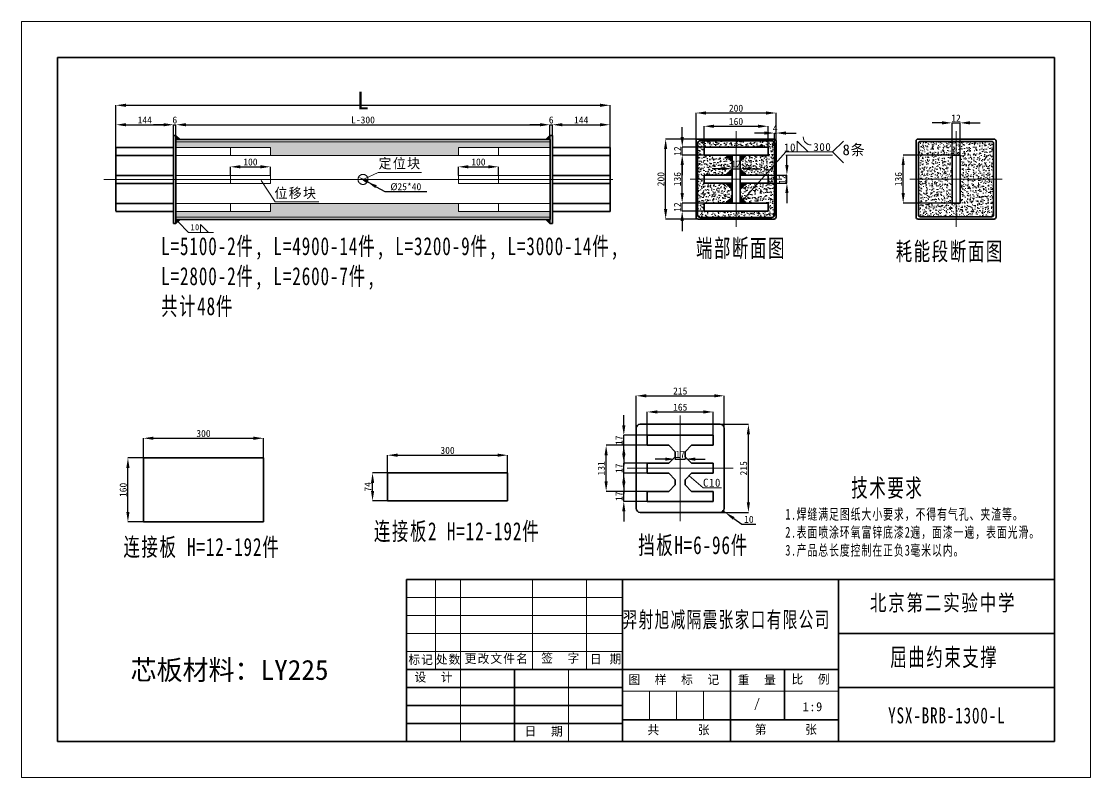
# Model space of a CAD drawing. Header units: metres. Extents: x -1336 to 1336, y -945 to 945.
import ezdxf

# ---------------------------------------------------------------- set-up
doc = ezdxf.new("R2010")
doc.units = ezdxf.units.M
doc.linetypes.add('点画线', pattern=[162, 108, 18, 18, 18, 0])
doc.linetypes.add('虚线', pattern=[18, 9, 9, 0])
for name, color, linetype, lineweight in [('中心线层', 1, '点画线', 18), ('剖面线层', 4, 'Continuous', 18), ('尺寸线层', 3, 'Continuous', 18), ('粗实线层', 7, 'Continuous', 35), ('细实线层', 7, 'Continuous', 18), ('虚线层', 6, '虚线', 18)]:
    doc.layers.add(name, color=color, linetype=linetype, lineweight=lineweight)
doc.dimstyles.new('CUSTOM_DIMSTYLE', dxfattribs={"dimscale": 5, "dimtxt": 3.5, "dimasz": 5, "dimexe": 1.25, "dimexo": 0, "dimtad": 1, "dimcen": 2.5, "dimclrd": 3, "dimadec": 3, "dimazin": 3, "dimtfac": 1, "dimtmove": 0, "dimatfit": 3})

# ---------------------------------------------------------------- blocks, each defined once
blk = doc.blocks.new('图框')
at = {"layer": '粗实线层'}
for p, q in [((90, 1800), (90, 90)), ((2583, 1800), (90, 1800)), ((2583, 90), (2583, 1800)), ((90, 90), (2583, 90))]:
    blk.add_line(p, q, dxfattribs=at)
at = {"layer": '细实线层'}
for p, q in [((0, 1890), (0, 0)), ((2673, 1890), (0, 1890)), ((2673, 0), (2673, 1890)), ((0, 0), (2673, 0))]:
    blk.add_line(p, q, dxfattribs=at)
blk = doc.blocks.new('_CLOSEDFILLED')
at = {"color": 0, "linetype": 'BYBLOCK'}
blk.add_solid([(-1, 0.16), (0, 0), (-1, -0.16)], dxfattribs=at)
blk = doc.blocks.new('*D1')
for p, q in [((0, 85), (0, 185.325)), ((1235, 80), (1235, 185.325))]:
    blk.add_line(p, q)
at = {"color": 3}
blk.add_line((25, 185.325), (1210, 185.325), dxfattribs=at)
at = {"layer": 'Defpoints'}
for p in [(0, 185.325), (0, 85), (1235, 80)]:
    blk.add_point(p, dxfattribs=at)
at = {"layer": '尺寸线层', "color": 3, "xscale": 25, "yscale": 25, "rotation": 180}
blk.add_blockref('_CLOSEDFILLED', (0, 185.325), dxfattribs=at)
at = {"layer": '尺寸线层', "color": 3, "xscale": 25, "yscale": 25}
blk.add_blockref('_CLOSEDFILLED', (1235, 185.325), dxfattribs=at)
at = {"layer": '尺寸线层', "insert": (617.5, 197.2), "char_height": 17.5, "attachment_point": 5}
blk.add_mtext('{\\H2.5x;L}', dxfattribs=at)
blk = doc.blocks.new('*D2')
for p, q in [((150, 110), (150, 136.694)), ((1085, 100), (1085, 136.694))]:
    blk.add_line(p, q)
at = {"color": 3}
blk.add_line((175, 136.694), (1060, 136.694), dxfattribs=at)
at = {"layer": 'Defpoints'}
for p in [(150, 136.694), (150, 110), (1085, 100)]:
    blk.add_point(p, dxfattribs=at)
at = {"layer": '尺寸线层', "color": 3, "xscale": 25, "yscale": 25, "rotation": 180}
blk.add_blockref('_CLOSEDFILLED', (150, 136.694), dxfattribs=at)
at = {"layer": '尺寸线层', "color": 3, "xscale": 25, "yscale": 25}
blk.add_blockref('_CLOSEDFILLED', (1085, 136.694), dxfattribs=at)
at = {"layer": '尺寸线层', "insert": (617.5, 148.569), "char_height": 17.5, "attachment_point": 5}
blk.add_mtext('L-300', dxfattribs=at)
blk = doc.blocks.new('*D3')
for p, q in [((1091, 110), (1091, 136.694)), ((1235, 80), (1235, 136.694))]:
    blk.add_line(p, q)
at = {"color": 3}
blk.add_line((1116, 136.694), (1210, 136.694), dxfattribs=at)
at = {"layer": 'Defpoints'}
for p in [(1091, 136.694), (1091, 110), (1235, 80)]:
    blk.add_point(p, dxfattribs=at)
at = {"layer": '尺寸线层', "color": 3, "xscale": 25, "yscale": 25, "rotation": 180}
blk.add_blockref('_CLOSEDFILLED', (1091, 136.694), dxfattribs=at)
at = {"layer": '尺寸线层', "color": 3, "xscale": 25, "yscale": 25}
blk.add_blockref('_CLOSEDFILLED', (1235, 136.694), dxfattribs=at)
at = {"layer": '尺寸线层', "insert": (1163, 148.569), "char_height": 17.5, "attachment_point": 5}
blk.add_mtext('144', dxfattribs=at)
blk = doc.blocks.new('*D4')
for p, q in [((286, 10), (286, 31.597)), ((386, 10), (386, 31.597))]:
    blk.add_line(p, q)
at = {"color": 3}
blk.add_line((311, 31.597), (361, 31.597), dxfattribs=at)
at = {"layer": 'Defpoints'}
for p in [(286, 31.597), (286, 10), (386, 10)]:
    blk.add_point(p, dxfattribs=at)
at = {"layer": '尺寸线层', "color": 3, "xscale": 25, "yscale": 25, "rotation": 180}
blk.add_blockref('_CLOSEDFILLED', (286, 31.597), dxfattribs=at)
at = {"layer": '尺寸线层', "color": 3, "xscale": 25, "yscale": 25}
blk.add_blockref('_CLOSEDFILLED', (386, 31.597), dxfattribs=at)
at = {"layer": '尺寸线层', "insert": (336, 43.472), "char_height": 17.5, "attachment_point": 5}
blk.add_mtext('100', dxfattribs=at)
blk = doc.blocks.new('*D5')
for p, q in [((856, 10), (856, 31.597)), ((956, 10), (956, 31.597))]:
    blk.add_line(p, q)
at = {"color": 3}
blk.add_line((881, 31.597), (931, 31.597), dxfattribs=at)
at = {"layer": 'Defpoints'}
for p in [(856, 31.597), (856, 10), (956, 10)]:
    blk.add_point(p, dxfattribs=at)
at = {"layer": '尺寸线层', "color": 3, "xscale": 25, "yscale": 25, "rotation": 180}
blk.add_blockref('_CLOSEDFILLED', (856, 31.597), dxfattribs=at)
at = {"layer": '尺寸线层', "color": 3, "xscale": 25, "yscale": 25}
blk.add_blockref('_CLOSEDFILLED', (956, 31.597), dxfattribs=at)
at = {"layer": '尺寸线层', "insert": (906, 43.472), "char_height": 17.5, "attachment_point": 5}
blk.add_mtext('100', dxfattribs=at)
blk = doc.blocks.new('*D6')
at = {"color": 3}
for p, q in [((119, 136.694), (94, 136.694)), ((144, 136.694), (150, 136.694)), ((175, 136.694), (200, 136.694))]:
    blk.add_line(p, q, dxfattribs=at)
for p, q in [((144, 110), (144, 136.694)), ((150, 110.194), (150, 136.694))]:
    blk.add_line(p, q)
at = {"layer": 'Defpoints'}
for p in [(144, 136.694), (144, 110), (150, 110.194)]:
    blk.add_point(p, dxfattribs=at)
at = {"layer": '尺寸线层', "color": 3, "xscale": 25, "yscale": 25}
blk.add_blockref('_CLOSEDFILLED', (144, 136.694), dxfattribs=at)
at = {"layer": '尺寸线层', "color": 3, "xscale": 25, "yscale": 25, "rotation": 180}
blk.add_blockref('_CLOSEDFILLED', (150, 136.694), dxfattribs=at)
at = {"layer": '尺寸线层', "insert": (147, 148.569), "char_height": 17.5, "attachment_point": 5}
blk.add_mtext('6', dxfattribs=at)
blk = doc.blocks.new('*D7')
at = {"color": 3}
for p, q in [((1060, 136.694), (1035, 136.694)), ((1085, 136.694), (1091, 136.694)), ((1116, 136.694), (1141, 136.694))]:
    blk.add_line(p, q, dxfattribs=at)
for p, q in [((1085, 110), (1085, 136.694)), ((1091, 110), (1091, 136.694))]:
    blk.add_line(p, q)
at = {"layer": 'Defpoints'}
for p in [(1085, 136.694), (1085, 110), (1091, 110)]:
    blk.add_point(p, dxfattribs=at)
at = {"layer": '尺寸线层', "color": 3, "xscale": 25, "yscale": 25}
blk.add_blockref('_CLOSEDFILLED', (1085, 136.694), dxfattribs=at)
at = {"layer": '尺寸线层', "color": 3, "xscale": 25, "yscale": 25, "rotation": 180}
blk.add_blockref('_CLOSEDFILLED', (1091, 136.694), dxfattribs=at)
at = {"layer": '尺寸线层', "insert": (1088, 148.569), "char_height": 17.5, "attachment_point": 5}
blk.add_mtext('6', dxfattribs=at)
blk = doc.blocks.new('*D8')
for p, q in [((0, 80), (0, 136.694)), ((144, 85), (144, 136.694))]:
    blk.add_line(p, q)
at = {"color": 3}
blk.add_line((25, 136.694), (119, 136.694), dxfattribs=at)
at = {"layer": 'Defpoints'}
for p in [(0, 136.694), (144, 85), (0, 80)]:
    blk.add_point(p, dxfattribs=at)
at = {"layer": '尺寸线层', "color": 3, "xscale": 25, "yscale": 25, "rotation": 180}
blk.add_blockref('_CLOSEDFILLED', (0, 136.694), dxfattribs=at)
at = {"layer": '尺寸线层', "color": 3, "xscale": 25, "yscale": 25}
blk.add_blockref('_CLOSEDFILLED', (144, 136.694), dxfattribs=at)
at = {"layer": '尺寸线层', "insert": (72, 148.569), "char_height": 17.5, "attachment_point": 5}
blk.add_mtext('144', dxfattribs=at)
blk = doc.blocks.new('*X14')
at = {"layer": '尺寸线层', "color": 0, "linetype": 'Continuous', "lineweight": -2}
for p, q in [((0, 0), (26.021, -26.762)), ((26.021, -26.762), (88.502, -26.762))]:
    blk.add_line(p, q, dxfattribs=at)
at = {"layer": '尺寸线层', "color": 0, "linetype": 'Continuous'}
for p, q in [((56.086, -26.762), (56.086, -6.561)), ((76.286, -26.762), (56.086, -6.561)), ((56.086, -26.762), (83.086, -26.762))]:
    blk.add_line(p, q, dxfattribs=at)
at = {"layer": '尺寸线层', "color": 0, "insert": (31.502, -6.057), "char_height": 15, "attachment_point": 1}
blk.add_mtext('{\\T1.1;10}', dxfattribs=at)
blk = doc.blocks.new('*X15')
at = {"layer": '尺寸线层', "color": 0, "linetype": 'Continuous'}
blk.add_line((0, 0), (35.285, -52.806), dxfattribs=at)
at = {"layer": '尺寸线层', "color": 0}
for p, q in [((35.285, -52.806), (37.5, -52.806)), ((37.5, -52.806), (144.053, -52.806)), ((37.5, -52.806), (37.5, -52.806))]:
    blk.add_line(p, q, dxfattribs=at)
at = {"layer": '尺寸线层', "color": 0, "insert": (33.209, -18.669), "char_height": 25, "attachment_point": 1}
blk.add_mtext('{\\T1.1;位移块}', dxfattribs=at)
blk = doc.blocks.new('*X16')
at = {"layer": '尺寸线层', "color": 0, "linetype": 'Continuous'}
blk.add_line((0, 0), (35.285, 17.069), dxfattribs=at)
at = {"layer": '尺寸线层', "color": 0}
for p, q in [((35.285, 17.069), (37.5, 17.069)), ((37.5, 17.069), (143.349, 17.069)), ((37.5, 17.069), (37.5, 17.069))]:
    blk.add_line(p, q, dxfattribs=at)
at = {"layer": '尺寸线层', "color": 0, "insert": (36.379, 52.176), "char_height": 25, "attachment_point": 1}
blk.add_mtext('{\\T1.1;定位块}', dxfattribs=at)
blk = doc.blocks.new('*D10')
at = {"color": 3}
for p, q in [((71, 115.166), (46, 115.166)), ((96, 115.166), (100, 115.166)), ((125, 115.166), (150, 115.166))]:
    blk.add_line(p, q, dxfattribs=at)
for p, q in [((96, -61.806), (96, 115.166)), ((100, -61.806), (100, 115.166))]:
    blk.add_line(p, q)
at = {"layer": 'Defpoints'}
for p in [(96, 115.166), (96, -61.806), (100, -61.806)]:
    blk.add_point(p, dxfattribs=at)
at = {"layer": '尺寸线层', "color": 3, "xscale": 25, "yscale": 25}
blk.add_blockref('_CLOSEDFILLED', (96, 115.166), dxfattribs=at)
at = {"layer": '尺寸线层', "color": 3, "xscale": 25, "yscale": 25, "rotation": 180}
blk.add_blockref('_CLOSEDFILLED', (100, 115.166), dxfattribs=at)
at = {"layer": '尺寸线层', "insert": (98, 127.041), "char_height": 17.5, "attachment_point": 5}
blk.add_mtext('4', dxfattribs=at)
blk = doc.blocks.new('*D11')
for p, q in [((-80, 80), (-80, 132.115)), ((80, 80), (80, 132.115))]:
    blk.add_line(p, q)
at = {"color": 3}
blk.add_line((-55, 132.115), (55, 132.115), dxfattribs=at)
at = {"layer": 'Defpoints'}
for p in [(-80, 132.115), (-80, 80), (80, 80)]:
    blk.add_point(p, dxfattribs=at)
at = {"layer": '尺寸线层', "color": 3, "xscale": 25, "yscale": 25, "rotation": 180}
blk.add_blockref('_CLOSEDFILLED', (-80, 132.115), dxfattribs=at)
at = {"layer": '尺寸线层', "color": 3, "xscale": 25, "yscale": 25}
blk.add_blockref('_CLOSEDFILLED', (80, 132.115), dxfattribs=at)
at = {"layer": '尺寸线层', "insert": (0, 143.99), "char_height": 17.5, "attachment_point": 5}
blk.add_mtext('160', dxfattribs=at)
blk = doc.blocks.new('*D12')
at = {"color": 3}
for p, q in [((-134.372, 105), (-134.372, 130)), ((-134.372, 60), (-134.372, 80)), ((-134.372, 35), (-134.372, 10))]:
    blk.add_line(p, q, dxfattribs=at)
for p, q in [((-80, 80), (-134.372, 80)), ((-80, 60), (-134.372, 60))]:
    blk.add_line(p, q)
at = {"layer": 'Defpoints'}
for p in [(-134.372, 60), (-80, 80), (-80, 60)]:
    blk.add_point(p, dxfattribs=at)
at = {"layer": '尺寸线层', "color": 3, "xscale": 25, "yscale": 25}
for p, rotation in [((-134.372, 80), 270), ((-134.372, 60), 90)]:
    blk.add_blockref('_CLOSEDFILLED', p, dxfattribs=dict(at, rotation=rotation))
at = {"layer": '尺寸线层', "insert": (-146.247, 70), "char_height": 17.5, "attachment_point": 5, "rotation": 90}
blk.add_mtext('12', dxfattribs=at)
blk = doc.blocks.new('*D13')
for p, q in [((-80, 60), (-134.544, 60)), ((-80, -60), (-134.544, -60))]:
    blk.add_line(p, q)
at = {"color": 3}
blk.add_line((-134.544, -35), (-134.544, 35), dxfattribs=at)
at = {"layer": 'Defpoints'}
for p in [(-80, 60), (-134.544, -60), (-80, -60)]:
    blk.add_point(p, dxfattribs=at)
at = {"layer": '尺寸线层', "color": 3, "xscale": 25, "yscale": 25}
for p, rotation in [((-134.544, 60), 90), ((-134.544, -60), 270)]:
    blk.add_blockref('_CLOSEDFILLED', p, dxfattribs=dict(at, rotation=rotation))
at = {"layer": '尺寸线层', "insert": (-146.419, 0), "char_height": 17.5, "attachment_point": 5, "rotation": 90}
blk.add_mtext('136', dxfattribs=at)
blk = doc.blocks.new('*D14')
at = {"color": 3}
for p, q in [((-134.572, -35), (-134.572, -10)), ((-134.572, -80), (-134.572, -60)), ((-134.572, -105), (-134.572, -130))]:
    blk.add_line(p, q, dxfattribs=at)
for p, q in [((-80, -60), (-134.572, -60)), ((-80, -80), (-134.572, -80))]:
    blk.add_line(p, q)
at = {"layer": 'Defpoints'}
for p in [(-134.572, -80), (-80, -60), (-80, -80)]:
    blk.add_point(p, dxfattribs=at)
at = {"layer": '尺寸线层', "color": 3, "xscale": 25, "yscale": 25}
for p, rotation in [((-134.572, -60), 270), ((-134.572, -80), 90)]:
    blk.add_blockref('_CLOSEDFILLED', p, dxfattribs=dict(at, rotation=rotation))
at = {"layer": '尺寸线层', "insert": (-146.447, -70), "char_height": 17.5, "attachment_point": 5, "rotation": 90}
blk.add_mtext('12', dxfattribs=at)
blk = doc.blocks.new('*D15')
at = {"color": 3}
for p, q in [((127.248, 35), (127.248, 60)), ((127.248, -10), (127.248, 10)), ((127.248, -35), (127.248, -60))]:
    blk.add_line(p, q, dxfattribs=at)
for p, q in [((80, 10), (127.248, 10)), ((80, -10), (127.248, -10))]:
    blk.add_line(p, q)
at = {"layer": 'Defpoints'}
for p in [(80, 10), (80, -10), (127.248, -10)]:
    blk.add_point(p, dxfattribs=at)
at = {"layer": '尺寸线层', "color": 3, "xscale": 25, "yscale": 25}
for p, rotation in [((127.248, 10), 270), ((127.248, -10), 90)]:
    blk.add_blockref('_CLOSEDFILLED', p, dxfattribs=dict(at, rotation=rotation))
at = {"layer": '尺寸线层', "insert": (115.373, 0), "char_height": 17.5, "attachment_point": 5, "rotation": 90}
blk.add_mtext('12', dxfattribs=at)
blk = doc.blocks.new('*D16')
for p, q in [((-95, 100), (-175.882, 100)), ((-95, -100), (-175.882, -100))]:
    blk.add_line(p, q)
at = {"color": 3}
blk.add_line((-175.882, -75), (-175.882, 75), dxfattribs=at)
at = {"layer": 'Defpoints'}
for p in [(-95, 100), (-175.882, -100), (-95, -100)]:
    blk.add_point(p, dxfattribs=at)
at = {"layer": '尺寸线层', "color": 3, "xscale": 25, "yscale": 25}
for p, rotation in [((-175.882, 100), 90), ((-175.882, -100), 270)]:
    blk.add_blockref('_CLOSEDFILLED', p, dxfattribs=dict(at, rotation=rotation))
at = {"layer": '尺寸线层', "insert": (-187.757, 0), "char_height": 17.5, "attachment_point": 5, "rotation": 90}
blk.add_mtext('200', dxfattribs=at)
blk = doc.blocks.new('*D17')
for p, q in [((-100, 95), (-100, 165.26)), ((100, 95), (100, 165.26))]:
    blk.add_line(p, q)
at = {"color": 3}
blk.add_line((-75, 165.26), (75, 165.26), dxfattribs=at)
at = {"layer": 'Defpoints'}
for p in [(-100, 165.26), (-100, 95), (100, 95)]:
    blk.add_point(p, dxfattribs=at)
at = {"layer": '尺寸线层', "color": 3, "xscale": 25, "yscale": 25, "rotation": 180}
blk.add_blockref('_CLOSEDFILLED', (-100, 165.26), dxfattribs=at)
at = {"layer": '尺寸线层', "color": 3, "xscale": 25, "yscale": 25}
blk.add_blockref('_CLOSEDFILLED', (100, 165.26), dxfattribs=at)
at = {"layer": '尺寸线层', "insert": (0, 177.135), "char_height": 17.5, "attachment_point": 5}
blk.add_mtext('200', dxfattribs=at)
blk = doc.blocks.new('*D18')
for p, q in [((-10, 34.061), (-10, 26.033)), ((10, 33.717), (10, 26.033))]:
    blk.add_line(p, q)
at = {"color": 3}
for p, q in [((-35, 26.033), (-60, 26.033)), ((-10, 26.033), (10, 26.033)), ((35, 26.033), (60, 26.033))]:
    blk.add_line(p, q, dxfattribs=at)
at = {"layer": 'Defpoints'}
for p in [(-10, 34.061), (10, 33.717), (-10, 26.033)]:
    blk.add_point(p, dxfattribs=at)
at = {"layer": '尺寸线层', "color": 3, "xscale": 25, "yscale": 25}
for p, rotation in [((-10, 26.033), 360), ((10, 26.033), 540)]:
    blk.add_blockref('_CLOSEDFILLED', p, dxfattribs=dict(at, rotation=rotation))
at = {"layer": '尺寸线层', "insert": (0, 37.908), "char_height": 17.5, "attachment_point": 5}
blk.add_mtext('12', dxfattribs=at)
blk = doc.blocks.new('*X27')
at = {"layer": '尺寸线层', "color": 0, "linetype": 'Continuous'}
for p, q in [((135.122, 119.778), (135.122, 146.778)), ((162.122, 119.778), (135.122, 146.778)), ((223.465, 119.778), (250.465, 146.778)), ((135.122, 119.778), (162.122, 119.778)), ((223.465, 119.778), (250.465, 92.778))]:
    blk.add_line(p, q, dxfattribs=at)
at = {"layer": '尺寸线层', "color": 0, "linetype": 'Continuous', "lineweight": -2}
for p, q in [((0, 0), (106.772, 119.778)), ((106.772, 119.778), (223.465, 119.778))]:
    blk.add_line(p, q, dxfattribs=at)
at = {"layer": '尺寸线层', "color": 0, "linetype": '虚线'}
blk.add_line((106.772, 111.678), (223.465, 111.678), dxfattribs=at)
at = {"layer": '尺寸线层', "color": 0, "linetype": 'Continuous'}
blk.add_arc((170.222, 157.578), 20.25, 180, 270, dxfattribs=at)
at = {"layer": '尺寸线层', "color": 0, "attachment_point": 1}
for s, insert, char_height in [('{\\T1.1;300}', (175.399, 142.176), 20), ('{\\T1.1;8条}', (248.327, 138.869), 27)]:
    blk.add_mtext(s, dxfattribs=dict(at, insert=insert, char_height=char_height))
blk = doc.blocks.new('*D19')
at = {"color": 3}
for p, q in [((-35, 140.611), (-60, 140.611)), ((-10, 140.611), (10, 140.611)), ((35, 140.611), (60, 140.611))]:
    blk.add_line(p, q, dxfattribs=at)
for p, q in [((-10, 60), (-10, 140.611)), ((10, 60), (10, 140.611))]:
    blk.add_line(p, q)
at = {"layer": 'Defpoints'}
for p in [(-10, 140.611), (-10, 60), (10, 60)]:
    blk.add_point(p, dxfattribs=at)
at = {"layer": '尺寸线层', "color": 3, "xscale": 25, "yscale": 25}
blk.add_blockref('_CLOSEDFILLED', (-10, 140.611), dxfattribs=at)
at = {"layer": '尺寸线层', "color": 3, "xscale": 25, "yscale": 25, "rotation": 180}
blk.add_blockref('_CLOSEDFILLED', (10, 140.611), dxfattribs=at)
at = {"layer": '尺寸线层', "insert": (0, 152.486), "char_height": 17.5, "attachment_point": 5}
blk.add_mtext('12', dxfattribs=at)
blk = doc.blocks.new('*D20')
for p, q in [((-10, 60), (-132.028, 60)), ((-10, -60), (-132.028, -60))]:
    blk.add_line(p, q)
at = {"color": 3}
blk.add_line((-132.028, -35), (-132.028, 35), dxfattribs=at)
at = {"layer": 'Defpoints'}
for p in [(-10, 60), (-132.028, -60), (-10, -60)]:
    blk.add_point(p, dxfattribs=at)
at = {"layer": '尺寸线层', "color": 3, "xscale": 25, "yscale": 25}
for p, rotation in [((-132.028, 60), 90), ((-132.028, -60), 270)]:
    blk.add_blockref('_CLOSEDFILLED', p, dxfattribs=dict(at, rotation=rotation))
at = {"layer": '尺寸线层', "insert": (-143.903, 0), "char_height": 17.5, "attachment_point": 5, "rotation": 90}
blk.add_mtext('136', dxfattribs=at)
blk = doc.blocks.new('*D21')
for p, q in [((0, 70), (0, 114.214)), ((300, 70), (300, 114.214))]:
    blk.add_line(p, q)
at = {"color": 3}
blk.add_line((25, 114.214), (275, 114.214), dxfattribs=at)
at = {"layer": 'Defpoints'}
for p in [(0, 114.214), (0, 70), (300, 70)]:
    blk.add_point(p, dxfattribs=at)
at = {"layer": '尺寸线层', "color": 3, "xscale": 25, "yscale": 25, "rotation": 180}
blk.add_blockref('_CLOSEDFILLED', (0, 114.214), dxfattribs=at)
at = {"layer": '尺寸线层', "color": 3, "xscale": 25, "yscale": 25}
blk.add_blockref('_CLOSEDFILLED', (300, 114.214), dxfattribs=at)
at = {"layer": '尺寸线层', "insert": (150, 126.089), "char_height": 17.5, "attachment_point": 5}
blk.add_mtext('300', dxfattribs=at)
blk = doc.blocks.new('*D22')
for p, q in [((0, 70), (-37.439, 70)), ((0, 0), (-37.439, 0))]:
    blk.add_line(p, q)
at = {"color": 3}
blk.add_line((-37.439, 25), (-37.439, 45), dxfattribs=at)
at = {"layer": 'Defpoints'}
for p in [(0, 70), (-37.439, 0), (0, 0)]:
    blk.add_point(p, dxfattribs=at)
at = {"layer": '尺寸线层', "color": 3, "xscale": 25, "yscale": 25}
for p, rotation in [((-37.439, 70), 90), ((-37.439, 0), 270)]:
    blk.add_blockref('_CLOSEDFILLED', p, dxfattribs=dict(at, rotation=rotation))
at = {"layer": '尺寸线层', "insert": (-49.314, 35), "char_height": 17.5, "attachment_point": 5, "rotation": 90}
blk.add_mtext('74', dxfattribs=at)
blk = doc.blocks.new('*D23')
for p, q in [((100, 110), (170.427, 110)), ((100, -110), (170.427, -110))]:
    blk.add_line(p, q)
at = {"color": 3}
blk.add_line((170.427, -85), (170.427, 85), dxfattribs=at)
at = {"layer": 'Defpoints'}
for p in [(100, 110), (100, -110), (170.427, -110)]:
    blk.add_point(p, dxfattribs=at)
at = {"layer": '尺寸线层', "color": 3, "xscale": 25, "yscale": 25}
for p, rotation in [((170.427, 110), 90), ((170.427, -110), 270)]:
    blk.add_blockref('_CLOSEDFILLED', p, dxfattribs=dict(at, rotation=rotation))
at = {"layer": '尺寸线层', "insert": (158.552, 0), "char_height": 17.5, "attachment_point": 5, "rotation": 90}
blk.add_mtext('215', dxfattribs=at)
blk = doc.blocks.new('*D25')
for p, q in [((-110, 100), (-110, 181.239)), ((110, 100), (110, 181.239))]:
    blk.add_line(p, q)
at = {"color": 3}
blk.add_line((-85, 181.239), (85, 181.239), dxfattribs=at)
at = {"layer": 'Defpoints'}
for p in [(-110, 181.239), (-110, 100), (110, 100)]:
    blk.add_point(p, dxfattribs=at)
at = {"layer": '尺寸线层', "color": 3, "xscale": 25, "yscale": 25, "rotation": 180}
blk.add_blockref('_CLOSEDFILLED', (-110, 181.239), dxfattribs=at)
at = {"layer": '尺寸线层', "color": 3, "xscale": 25, "yscale": 25}
blk.add_blockref('_CLOSEDFILLED', (110, 181.239), dxfattribs=at)
at = {"layer": '尺寸线层', "insert": (0, 193.114), "char_height": 17.5, "attachment_point": 5}
blk.add_mtext('215', dxfattribs=at)
blk = doc.blocks.new('*D26')
for p, q in [((-82.5, 82.5), (-82.5, 140.91)), ((82.5, 82.5), (82.5, 140.91))]:
    blk.add_line(p, q)
at = {"color": 3}
blk.add_line((-57.5, 140.91), (57.5, 140.91), dxfattribs=at)
at = {"layer": 'Defpoints'}
for p in [(-82.5, 140.91), (-82.5, 82.5), (82.5, 82.5)]:
    blk.add_point(p, dxfattribs=at)
at = {"layer": '尺寸线层', "color": 3, "xscale": 25, "yscale": 25, "rotation": 180}
blk.add_blockref('_CLOSEDFILLED', (-82.5, 140.91), dxfattribs=at)
at = {"layer": '尺寸线层', "color": 3, "xscale": 25, "yscale": 25}
blk.add_blockref('_CLOSEDFILLED', (82.5, 140.91), dxfattribs=at)
at = {"layer": '尺寸线层', "insert": (0, 152.785), "char_height": 17.5, "attachment_point": 5}
blk.add_mtext('165', dxfattribs=at)
blk = doc.blocks.new('*D27')
at = {"color": 3}
for p, q in [((-141.086, 107.5), (-141.086, 132.5)), ((-141.086, 57.5), (-141.086, 82.5)), ((-141.086, 32.5), (-141.086, 7.5))]:
    blk.add_line(p, q, dxfattribs=at)
for p, q in [((-82.5, 82.5), (-141.086, 82.5)), ((-82.5, 57.5), (-141.086, 57.5))]:
    blk.add_line(p, q)
at = {"layer": 'Defpoints'}
for p in [(-82.5, 82.5), (-141.086, 57.5), (-82.5, 57.5)]:
    blk.add_point(p, dxfattribs=at)
at = {"layer": '尺寸线层', "color": 3, "xscale": 25, "yscale": 25}
for p, rotation in [((-141.086, 82.5), 270), ((-141.086, 57.5), 90)]:
    blk.add_blockref('_CLOSEDFILLED', p, dxfattribs=dict(at, rotation=rotation))
at = {"layer": '尺寸线层', "insert": (-152.961, 70), "char_height": 17.5, "attachment_point": 5, "rotation": 90}
blk.add_mtext('17', dxfattribs=at)
blk = doc.blocks.new('*D28')
at = {"color": 3}
for p, q in [((-141.086, -32.5), (-141.086, -7.5)), ((-141.086, -82.5), (-141.086, -57.5)), ((-141.086, -107.5), (-141.086, -132.5))]:
    blk.add_line(p, q, dxfattribs=at)
for p, q in [((-82.5, -57.5), (-141.086, -57.5)), ((-82.5, -82.5), (-141.086, -82.5))]:
    blk.add_line(p, q)
at = {"layer": 'Defpoints'}
for p in [(-82.5, -57.5), (-141.086, -82.5), (-82.5, -82.5)]:
    blk.add_point(p, dxfattribs=at)
at = {"layer": '尺寸线层', "color": 3, "xscale": 25, "yscale": 25}
for p, rotation in [((-141.086, -57.5), 270), ((-141.086, -82.5), 90)]:
    blk.add_blockref('_CLOSEDFILLED', p, dxfattribs=dict(at, rotation=rotation))
at = {"layer": '尺寸线层', "insert": (-152.961, -70), "char_height": 17.5, "attachment_point": 5, "rotation": 90}
blk.add_mtext('17', dxfattribs=at)
blk = doc.blocks.new('*D29')
for p, q in [((-12.5, 35), (-12.5, 23.007)), ((12.5, 34.398), (12.5, 23.007))]:
    blk.add_line(p, q)
at = {"color": 3}
for p, q in [((-37.5, 23.007), (-62.5, 23.007)), ((-12.5, 23.007), (12.5, 23.007)), ((37.5, 23.007), (62.5, 23.007))]:
    blk.add_line(p, q, dxfattribs=at)
at = {"layer": 'Defpoints'}
for p in [(-12.5, 35), (12.5, 34.398), (-12.5, 23.007)]:
    blk.add_point(p, dxfattribs=at)
at = {"layer": '尺寸线层', "color": 3, "xscale": 25, "yscale": 25}
blk.add_blockref('_CLOSEDFILLED', (-12.5, 23.007), dxfattribs=at)
at = {"layer": '尺寸线层', "color": 3, "xscale": 25, "yscale": 25, "rotation": 180}
blk.add_blockref('_CLOSEDFILLED', (12.5, 23.007), dxfattribs=at)
at = {"layer": '尺寸线层', "insert": (0, 34.882), "char_height": 17.5, "attachment_point": 5}
blk.add_mtext('17', dxfattribs=at)
blk = doc.blocks.new('*D30')
at = {"color": 3}
for p, q in [((-141.086, 37.5), (-141.086, 62.5)), ((-141.086, -12.5), (-141.086, 12.5)), ((-141.086, -37.5), (-141.086, -62.5))]:
    blk.add_line(p, q, dxfattribs=at)
for p, q in [((-82.586, 12.5), (-141.086, 12.5)), ((-82.586, -12.5), (-141.086, -12.5))]:
    blk.add_line(p, q)
at = {"layer": 'Defpoints'}
for p in [(-82.586, 12.5), (-141.086, -12.5), (-82.586, -12.5)]:
    blk.add_point(p, dxfattribs=at)
at = {"layer": '尺寸线层', "color": 3, "xscale": 25, "yscale": 25}
for p, rotation in [((-141.086, 12.5), 270), ((-141.086, -12.5), 90)]:
    blk.add_blockref('_CLOSEDFILLED', p, dxfattribs=dict(at, rotation=rotation))
at = {"layer": '尺寸线层', "insert": (-152.961, 0), "char_height": 17.5, "attachment_point": 5, "rotation": 90}
blk.add_mtext('17', dxfattribs=at)
blk = doc.blocks.new('*D31')
for p, q in [((-82.5, 57.5), (-185.223, 57.5)), ((-82.5, -57.5), (-185.223, -57.5))]:
    blk.add_line(p, q)
at = {"color": 3}
blk.add_line((-185.223, -32.5), (-185.223, 32.5), dxfattribs=at)
at = {"layer": 'Defpoints'}
for p in [(-82.5, 57.5), (-185.223, -57.5), (-82.5, -57.5)]:
    blk.add_point(p, dxfattribs=at)
at = {"layer": '尺寸线层', "color": 3, "xscale": 25, "yscale": 25}
for p, rotation in [((-185.223, 57.5), 90), ((-185.223, -57.5), 270)]:
    blk.add_blockref('_CLOSEDFILLED', p, dxfattribs=dict(at, rotation=rotation))
at = {"layer": '尺寸线层', "insert": (-197.098, 0), "char_height": 17.5, "attachment_point": 5, "rotation": 90}
blk.add_mtext('131', dxfattribs=at)
blk = doc.blocks.new('标题')
at = {"layer": '粗实线层'}
for p, q in [((-1620, 405), (-1620, 0)), ((0, 405), (-1620, 405)), ((-1080, 405), (-1080, 0)), ((-540, 405), (-540, 0)), ((0, 0), (0, 405)), ((0, 270), (-540, 270)), ((-1620, 180), (-540, 180)), ((-1350, 180), (-1350, 0)), ((-810, 180), (-810, 0)), ((-675, 180), (-675, 54)), ((-1620, 135), (-1080, 135)), ((0, 135), (-540, 135)), ((-1620, 90), (-1080, 90)), ((-1080, 54), (-540, 54)), ((-1620, 45), (-1080, 45)), ((-1620, 0), (0, 0))]:
    blk.add_line(p, q, dxfattribs=at)
at = {"layer": '细实线层'}
for p, q in [((-1548, 405), (-1548, 180)), ((-1485, 405), (-1485, 0)), ((-1305, 405), (-1305, 180)), ((-1170, 405), (-1170, 180)), ((-1620, 360), (-1080, 360)), ((-1620, 315), (-1080, 315)), ((-1620, 270), (-1080, 270)), ((-1620, 225), (-1080, 225)), ((-1215, 180), (-1215, 0)), ((-1080, 126), (-540, 126)), ((-1012.5, 126), (-1012.5, 54)), ((-945, 126), (-945, 54)), ((-877.5, 126), (-877.5, 54))]:
    blk.add_line(p, q, dxfattribs=at)
at = {"layer": '尺寸线层', "attachment_point": 1}
for s, insert, char_height in [('\\W0.80;\\T1.1;北京第二实验中学', (-462, 367.002), 40), ('{\\W0.7;\\T1.1;羿射旭减隔震张家口有限公司}', (-1080, 325), 40), ('{\\T1.1;标记}', (-1615.492, 216.278), 22.5), ('{\\T1.1;处数}', (-1547.008, 216.934), 22.5), ('{\\T1.1;更改文件名}', (-1474.714, 218.902), 22.5), ('{\\T1.1;签  字}', (-1283.426, 219.886), 22.5), ('{\\T1.1;日 期}', (-1161.522, 217.809), 22.5), ('{\\W0.7;\\T1.1;屈曲约束支撑}', (-410.828, 233.5), 45), ('{\\T1.1;设  计}', (-1600.066, 172.59), 22.5), ('{\\T1.1;图  样  标  记}', (-1065.309, 166.286), 22.5), ('{\\T1.1;重  量}', (-792.198, 165.302), 22.5), ('{\\T1.1;比  例}', (-657.69, 167.27), 22.5), ('{\\T1.1;/}', (-751.606, 107.159), 22.5), ('{\\T1.1;1:9}', (-629.877, 98.475), 22.5), ('\\W0.7;\\T1.1;YSX-BRB-1300-L', (-416.267, 85.424), 40), ('{\\T1.1;日  期}', (-1324.817, 37.262), 22.5), ('{\\T1.1;共}', (-1017.841, 40.778), 22.5), ('{\\T1.1;张}', (-891.841, 40.778), 22.5), ('{\\T1.1;第}', (-749.481, 41.762), 22.5), ('{\\T1.1;张}', (-623.481, 41.762), 22.5)]:
    blk.add_mtext(s, dxfattribs=dict(at, insert=insert, char_height=char_height))
blk = doc.blocks.new('*D32')
for p, q in [((0, 160), (0, 209.145)), ((300, 160), (300, 209.145))]:
    blk.add_line(p, q)
at = {"color": 3}
blk.add_line((25, 209.145), (275, 209.145), dxfattribs=at)
at = {"layer": 'Defpoints'}
for p in [(0, 209.145), (0, 160), (300, 160)]:
    blk.add_point(p, dxfattribs=at)
at = {"layer": '尺寸线层', "color": 3, "xscale": 25, "yscale": 25, "rotation": 180}
blk.add_blockref('_CLOSEDFILLED', (0, 209.145), dxfattribs=at)
at = {"layer": '尺寸线层', "color": 3, "xscale": 25, "yscale": 25}
blk.add_blockref('_CLOSEDFILLED', (300, 209.145), dxfattribs=at)
at = {"layer": '尺寸线层', "insert": (150, 221.02), "char_height": 17.5, "attachment_point": 5}
blk.add_mtext('300', dxfattribs=at)
blk = doc.blocks.new('*D33')
for p, q in [((0, 160), (-38.863, 160)), ((0, 0), (-38.863, 0))]:
    blk.add_line(p, q)
at = {"color": 3}
blk.add_line((-38.863, 25), (-38.863, 135), dxfattribs=at)
at = {"layer": 'Defpoints'}
for p in [(0, 160), (-38.863, 0), (0, 0)]:
    blk.add_point(p, dxfattribs=at)
at = {"layer": '尺寸线层', "color": 3, "xscale": 25, "yscale": 25}
for p, rotation in [((-38.863, 160), 90), ((-38.863, 0), 270)]:
    blk.add_blockref('_CLOSEDFILLED', p, dxfattribs=dict(at, rotation=rotation))
at = {"layer": '尺寸线层', "insert": (-50.738, 80), "char_height": 17.5, "attachment_point": 5, "rotation": 90}
blk.add_mtext('160', dxfattribs=at)
blk = doc.blocks.new('主视图')
h = blk.add_hatch()
h.set_pattern_fill('SOLID', color=256)
h.paths.add_polyline_path([(150, 100), (150, 110), (150, 110), (150, 110.194), (150, 110.194), (160.5, 100), (160.5, 100), (150, 100)])
h = blk.add_hatch()
h.set_pattern_fill('SOLID', color=256)
h.paths.add_polyline_path([(1075, 100), (1085, 110), (1085, 110), (1085, 100), (1085, 100), (1075, 100)])
h = blk.add_hatch()
h.set_pattern_fill('SOLID', color=256)
h.paths.add_polyline_path([(150, -110), (150, -100), (150, -100), (160.5, -100), (160.5, -100), (150, -110.194), (150, -110.194), (150, -110)])
h = blk.add_hatch()
h.set_pattern_fill('SOLID', color=256)
h.paths.add_polyline_path([(1085, -110), (1075, -100), (1075, -100), (1085, -100), (1085, -100), (1085, -110)])
at = {"layer": '剖面线层'}
h = blk.add_hatch(dxfattribs=at)
h.set_pattern_fill('AR-CONC', color=256, scale=0.1)
h.paths.add_polyline_path([(386, 60), (386, 80), (386, 80), (286, 80), (286, 80), (150, 80), (150, 80), (150, 94), (150, 94), (1085.01, 94), (1085.01, 94), (1085.01, 80), (1085.01, 80), (956, 80), (956, 80), (856, 80), (856, 80), (856, 60), (856, 60), (386, 60)])
h = blk.add_hatch(dxfattribs=at)
h.set_pattern_fill('AR-CONC', color=256, scale=0.1)
h.paths.add_polyline_path([(386, -80.5), (386, -60), (386, -60), (856, -60), (856, -60), (856, -80), (856, -80), (956, -80), (956, -80), (1085.01, -80), (1085.01, -80), (1085.01, -94), (1085.01, -94), (150, -94), (150, -94), (150, -80.5), (150, -80.5), (286, -80.5), (286, -80.5), (386, -80.5)])
at = {"layer": '中心线层'}
blk.add_line((-30.5, 0), (1242, 0), dxfattribs=at)
at = {"layer": '粗实线层'}
for p, q in [((150, 110), (144, 110)), ((144, 110), (144, -110)), ((150, 100), (150, 110.194)), ((150, 110.194), (160.5, 100)), ((1085, 110), (1075, 100)), ((1085, 100), (1085, 110)), ((1085, 110), (1091, 110)), ((1091, 110), (1091, -110)), ((0, 80), (0, -79.5)), ((144, 80), (0, 80)), ((144, 60), (0, 60)), ((1235, 80), (1091, 80)), ((1091, 60), (1235, 60)), ((1235, -80), (1235, 80)), ((0, 10), (144, 10)), ((1235, 10), (1091, 10)), ((0, -10), (144, -10)), ((1235, -10), (1091, -10)), ((144, -60), (0, -60)), ((144, -80), (0, -80)), ((1091, -60), (1235, -60)), ((1091, -80), (1235, -80)), ((150, -100), (150, -110.194)), ((150, -110.194), (160.5, -100)), ((1085, -110), (1075, -100)), ((1085, -100), (1085, -110)), ((150, -110), (144, -110)), ((1085, -110), (1091, -110))]:
    blk.add_line(p, q, dxfattribs=at)
blk.add_lwpolyline([(1085.01, 100), (1085.01, -100), (150, -100), (150, 100)], close=True, dxfattribs=at)
at = {"layer": '虚线层', "linetype": '虚线'}
for p, q in [((150, 94), (1085.01, 94)), ((286, 80), (150, 80)), ((1085.01, 60), (150, 60)), ((286, 80), (286, 60)), ((286, 80), (386, 80)), ((386, 80), (386, 60)), ((856, 80), (856, 60)), ((956, 80), (856, 80)), ((956, 80), (956, 60)), ((1085.01, 80), (956, 80)), ((150, 10), (286, 10)), ((286, 10), (386, 10)), ((286, 10), (286, -10)), ((386, 10), (386, -10)), ((956, 10), (856, 10)), ((856, 10), (856, -10)), ((1085.01, 10), (956, 10)), ((956, 10), (956, -10)), ((150, -10), (286, -10)), ((286, -10), (386, -10)), ((956, -10), (856, -10)), ((1085.01, -10), (956, -10)), ((150, -60), (1085.01, -60)), ((286, -60), (286, -80.5)), ((386, -60), (386, -80.5)), ((856, -60), (856, -80)), ((956, -80), (856, -80)), ((956, -60), (956, -80)), ((1085.01, -80), (956, -80)), ((286, -80.5), (150, -80.5)), ((1085.01, -94), (150, -94)), ((286, -80.5), (386, -80.5))]:
    blk.add_line(p, q, dxfattribs=at)
blk.add_circle((617.505, 0), 12.5, dxfattribs=at)
at = {"layer": '尺寸线层', "insert": (112.781, -144.207), "char_height": 45, "attachment_point": 1}
blk.add_mtext('\\W0.7;\\T1.1;L=5100-2件, L=4900-14件, L=3200-9件, L=3000-14件, \\PL=2800-2件, L=2600-7件,\\P共计48件', dxfattribs=at)
at = {"layer": '尺寸线层'}
for base, p1, p2, text, picture, middle in [((0, 185.325), (0, 85), (1235, 80), '{\\H2.5x;L}', '*D1', (617.5, 197.2)), ((150, 136.694), (150, 110), (1085, 100), 'L-300', '*D2', (617.5, 148.569))]:
    dim = blk.add_linear_dim(base=base, p1=p1, p2=p2, text=text, dimstyle='CUSTOM_DIMSTYLE', dxfattribs=at)
    dim.commit()
    dim.dimension.update_dxf_attribs({"geometry": picture, "text_midpoint": middle})
for base, p1, p2, picture, middle in [((0, 136.694), (0, 80), (144, 85), '*D8', (72, 148.569)), ((144, 136.694), (144, 110), (150, 110.194), '*D6', (147, 148.569)), ((1085, 136.694), (1085, 110), (1091, 110), '*D7', (1088, 148.569)), ((1091, 136.694), (1091, 110), (1235, 80), '*D3', (1163, 148.569)), ((286, 31.597), (286, 10), (386, 10), '*D4', (336, 43.472)), ((856, 31.597), (856, 10), (956, 10), '*D5', (906, 43.472))]:
    dim = blk.add_linear_dim(base=base, p1=p1, p2=p2, dimstyle='CUSTOM_DIMSTYLE', dxfattribs=at)
    dim.commit()
    dim.dimension.update_dxf_attribs({"geometry": picture, "text_midpoint": middle})
blk.add_diameter_dim_2p(p1=(606.583, 6.079), p2=(628.427, -6.079), text='<>*40', dimstyle='CUSTOM_DIMSTYLE', override={"dimtoh": 1, "dimtix": 0}, dxfattribs=at).render()
blk = doc.blocks.new('端面')
h = blk.add_hatch()
h.set_pattern_fill('SOLID', color=256)
h.paths.add_polyline_path([(-10, 44), (-26, 60), (-26, 60), (-10, 60), (-10, 60), (-10, 44)])
h = blk.add_hatch()
h.set_pattern_fill('SOLID', color=256)
h.paths.add_polyline_path([(10, 44), (10, 60), (10, 60), (26, 60), (26, 60), (10, 44)])
h = blk.add_hatch()
h.set_pattern_fill('SOLID', color=256)
h.paths.add_polyline_path([(-26, 10), (-10, 26), (-10, 26), (-10, 10), (-10, 10), (-26, 10)])
h = blk.add_hatch()
h.set_pattern_fill('SOLID', color=256)
h.paths.add_polyline_path([(10, 10), (10, 26), (10, 26), (26, 10), (26, 10), (10, 10)])
h = blk.add_hatch()
h.set_pattern_fill('SOLID', color=256)
h.paths.add_polyline_path([(-10, -26), (-26, -10), (-26, -10), (-10, -10), (-10, -10), (-10, -26)])
h = blk.add_hatch()
h.set_pattern_fill('SOLID', color=256)
h.paths.add_polyline_path([(10, -26), (10, -10), (10, -10), (26, -10), (26, -10), (10, -26)])
h = blk.add_hatch()
h.set_pattern_fill('SOLID', color=256)
h.paths.add_polyline_path([(-26, -60), (-10, -44), (-10, -44), (-10, -60), (-10, -60), (-26, -60)])
h = blk.add_hatch()
h.set_pattern_fill('SOLID', color=256)
h.paths.add_polyline_path([(10, -60), (10, -44), (10, -44), (26, -60), (26, -60), (10, -60)])
at = {"layer": '剖面线层'}
h = blk.add_hatch(dxfattribs=at)
h.set_pattern_fill('AR-CONC', color=256, scale=0.1)
h.paths.add_polyline_path([(-96, 0), (-96, 89), (-89, 96, 0.414), (-96, 89), (-89, 96), (0, 96), (0, 96), (0, 80), (0, 80), (-80, 80), (-80, 80), (-80, 60), (-80, 60), (-26, 60), (-26, 60), (-10, 44), (-10, 44), (-10, 26), (-10, 26), (-26, 10), (-26, 10), (-80, 10), (-80, 10), (-80, 0), (-80, 0), (-96, 0)])
h = blk.add_hatch(dxfattribs=at)
h.set_pattern_fill('AR-CONC', color=256, scale=0.1)
h.paths.add_polyline_path([(10, 26), (10, 44), (10, 44), (26, 60), (26, 60), (80, 60), (80, 60), (80, 80), (80, 80), (0, 80), (0, 80), (0, 96), (0, 96), (89, 96), (96, 89, 0.414), (89, 96), (96, 89), (96, 0), (96, 0), (80, 0), (80, 0), (80, 10), (80, 10), (26, 10), (26, 10), (10, 26)])
h = blk.add_hatch(dxfattribs=at)
h.set_pattern_fill('AR-CONC', color=256, scale=0.1)
h.paths.add_polyline_path([(-96, -89), (-96, 0), (-96, 0), (-80, 0), (-80, 0), (-80, -10), (-80, -10), (-26, -10), (-26, -10), (-10, -26), (-10, -26), (-10, -44), (-10, -44), (-26, -60), (-26, -60), (-80, -60), (-80, -60), (-80, -80), (-80, -80), (0, -80), (0, -80), (0, -96), (0, -96), (-89, -96), (-96, -89, 0.414), (-89, -96)])
h = blk.add_hatch(dxfattribs=at)
h.set_pattern_fill('AR-CONC', color=256, scale=0.1)
h.paths.add_polyline_path([(10, -44), (10, -26), (10, -26), (26, -10), (26, -10), (80, -10), (80, -10), (80, 0), (80, 0), (96, 0), (96, 0), (96, -89), (89, -96, 0.414), (96, -89), (89, -96), (0, -96), (0, -96), (0, -80), (0, -80), (80, -80), (80, -80), (80, -60), (80, -60), (26, -60), (26, -60), (10, -44)])
for p, q in [((-26, 60), (-10, 44)), ((26, 60), (10, 44)), ((-26, 10), (-10, 26)), ((26, 10), (10, 26)), ((-26, -10), (-10, -26)), ((26, -10), (10, -26)), ((-26, -60), (-10, -44)), ((26, -60), (10, -44))]:
    blk.add_line(p, q)
at = {"layer": '中心线层'}
for p, q in [((0, 119.5), (0, -119.5)), ((-114.766, 0), (114.766, 0))]:
    blk.add_line(p, q, dxfattribs=at)
at = {"layer": '粗实线层'}
for p, q in [((-80, 80), (80, 80)), ((-80, 60), (-80, 80)), ((-80, 60), (80, 60)), ((-10, 60), (-10, -60)), ((10, 60), (10, -60)), ((80, 80), (80, 60)), ((-80, 10), (-80, -10)), ((-10, 10), (-80, 10)), ((10, 10), (80, 10)), ((80, 10), (80, -10)), ((-10, -10), (-80, -10)), ((10, -10), (80, -10)), ((-80, -60), (80, -60)), ((-80, -80), (-80, -60)), ((-80, -80), (80, -80)), ((80, -80), (80, -60))]:
    blk.add_line(p, q, dxfattribs=at)
for points in [[(-95, 100), (95, 100, -0.414), (100, 95), (100, -95, -0.414), (95, -100), (-95, -100, -0.414), (-100, -95), (-100, 95, -0.414)], [(-89, 96), (89, 96, -0.414), (96, 89), (96, -89, -0.414), (89, -96), (-89, -96, -0.414), (-96, -89), (-96, 89, -0.414)]]:
    blk.add_lwpolyline(points, format="xyb", close=True, dxfattribs=at)
at = {"layer": '尺寸线层', "attachment_point": 1}
for s, insert, char_height in [('\\T1.1;10', (120.069, 89.147), 20), ('{\\W0.7;\\T1.1;端部断面图}', (-100, -150), 45)]:
    blk.add_mtext(s, dxfattribs=dict(at, insert=insert, char_height=char_height))
at = {"layer": '尺寸线层'}
for base, p1, p2, text, picture, middle in [((-100, 165.26), (-100, 95), (100, 95), '200', '*D17', (0, 177.135)), ((-80, 132.115), (-80, 80), (80, 80), '160', '*D11', (0, 143.99)), ((96, 115.166), (96, -61.806), (100, -61.806), '4', '*D10', (98, 127.041)), ((-10, 26.033), (-10, 34.061), (10, 33.717), '12', '*D18', (0, 37.908))]:
    dim = blk.add_linear_dim(base=base, p1=p1, p2=p2, text=text, dimstyle='CUSTOM_DIMSTYLE', dxfattribs=at)
    dim.commit()
    dim.dimension.update_dxf_attribs({"geometry": picture, "text_midpoint": middle})
for base, p1, p2, text, picture, middle in [((-134.372, 60), (-80, 60), (-80, 80), '12', '*D12', (-146.247, 70)), ((-175.882, -100), (-95, -100), (-95, 100), '200', '*D16', (-187.757, 0)), ((-134.544, -60), (-80, -60), (-80, 60), '136', '*D13', (-146.419, 0)), ((127.248, -10), (80, -10), (80, 10), '12', '*D15', (115.373, 0)), ((-134.572, -80), (-80, -80), (-80, -60), '12', '*D14', (-146.447, -70))]:
    dim = blk.add_linear_dim(base=base, p1=p1, p2=p2, angle=90, text=text, dimstyle='CUSTOM_DIMSTYLE', dxfattribs=at)
    dim.commit()
    dim.dimension.update_dxf_attribs({"geometry": picture, "text_midpoint": middle})
blk = doc.blocks.new('耗能面')
at = {"layer": '剖面线层'}
h = blk.add_hatch(dxfattribs=at)
h.set_pattern_fill('AR-CONC', color=256, scale=0.1)
h.paths.add_polyline_path([(-94, 0), (-94, 89), (-89, 94, 0.414), (-94, 89), (-89, 94), (0, 94), (0, 94), (0, 60), (0, 60), (-10, 60), (-10, 60), (-10, 0), (-10, 0), (-94, 0)])
h = blk.add_hatch(dxfattribs=at)
h.set_pattern_fill('AR-CONC', color=256, scale=0.1)
h.paths.add_polyline_path([(10, 0), (10, 60), (10, 60), (0, 60), (0, 60), (0, 94), (0, 94), (89, 94), (94, 89, 0.414), (89, 94), (94, 89), (94, 0), (94, 0), (10, 0)])
h = blk.add_hatch(dxfattribs=at)
h.set_pattern_fill('AR-CONC', color=256, scale=0.1)
h.paths.add_polyline_path([(-94, -89), (-94, 0), (-94, 0), (-10, 0), (-10, 0), (-10, -60), (-10, -60), (0, -60), (0, -60), (0, -94), (0, -94), (-89, -94), (-94, -89, 0.414), (-89, -94)])
h = blk.add_hatch(dxfattribs=at)
h.set_pattern_fill('AR-CONC', color=256, scale=0.1)
h.paths.add_polyline_path([(0, -94), (0, -60), (0, -60), (10, -60), (10, -60), (10, 0), (10, 0), (94, 0), (94, 0), (94, -89), (89, -94, 0.414), (94, -89), (89, -94), (0, -94)])
at = {"layer": '中心线层'}
for p, q in [((0, 119.5), (0, -119.5)), ((-115.5, 0), (115.5, 0))]:
    blk.add_line(p, q, dxfattribs=at)
at = {"layer": '粗实线层'}
for p, q in [((-10, 60), (10, 60)), ((-10, 60), (-10, -60)), ((10, 60), (10, -60)), ((-10, -60), (10, -60))]:
    blk.add_line(p, q, dxfattribs=at)
for points in [[(-95, 100), (95, 100, -0.414), (100, 95), (100, -95, -0.414), (95, -100), (-95, -100, -0.414), (-100, -95), (-100, 95, -0.414)], [(-89, 94), (89, 94, -0.414), (94, 89), (94, -89, -0.414), (89, -94), (-89, -94, -0.414), (-94, -89), (-94, 89, -0.414)]]:
    blk.add_lwpolyline(points, format="xyb", close=True, dxfattribs=at)
at = {"layer": '尺寸线层', "insert": (-150.609, -157.778), "char_height": 45, "attachment_point": 1}
blk.add_mtext('{\\W0.7;\\T1.1;耗能段断面图}', dxfattribs=at)
at = {"layer": '尺寸线层'}
dim = blk.add_linear_dim(base=(-10, 140.611), p1=(-10, 60), p2=(10, 60), text='12', dimstyle='CUSTOM_DIMSTYLE', dxfattribs=at)
dim.commit()
dim.dimension.update_dxf_attribs({"geometry": '*D19', "text_midpoint": (0, 152.486)})
dim = blk.add_linear_dim(base=(-132.028, -60), p1=(-10, -60), p2=(-10, 60), angle=90, text='136', dimstyle='CUSTOM_DIMSTYLE', dxfattribs=at)
dim.commit()
dim.dimension.update_dxf_attribs({"geometry": '*D20', "text_midpoint": (-143.903, 0)})
blk = doc.blocks.new('板2')
at = {"layer": '粗实线层'}
for p, q in [((0, 70), (0, 0)), ((300, 70), (0, 70)), ((300, 0), (300, 70)), ((300, 0), (0, 0))]:
    blk.add_line(p, q, dxfattribs=at)
at = {"layer": '尺寸线层', "insert": (-33.999, -53.214), "char_height": 45, "attachment_point": 1}
blk.add_mtext('\\W0.7;\\T1.1;连接板2 H=12-192件', dxfattribs=at)
at = {"layer": '尺寸线层'}
dim = blk.add_linear_dim(base=(0, 114.214), p1=(0, 70), p2=(300, 70), dimstyle='CUSTOM_DIMSTYLE', dxfattribs=at)
dim.commit()
dim.dimension.update_dxf_attribs({"geometry": '*D21', "text_midpoint": (150, 126.089)})
dim = blk.add_linear_dim(base=(-37.439, 0), p1=(0, 0), p2=(0, 70), angle=90, text='74', dimstyle='CUSTOM_DIMSTYLE', dxfattribs=at)
dim.commit()
dim.dimension.update_dxf_attribs({"geometry": '*D22', "text_midpoint": (-49.314, 35)})
blk = doc.blocks.new('挡板')
at = {"layer": '中心线层'}
for p, q in [((0, 132.25), (0, -132.25)), ((-132.5, 0), (132.5, 0))]:
    blk.add_line(p, q, dxfattribs=at)
at = {"layer": '尺寸线层'}
for p, q in [((22.622, -19.044), (57.589, -48.614)), ((57.589, -48.614), (103.077, -48.614))]:
    blk.add_line(p, q, dxfattribs=at)
at = {"layer": '粗实线层'}
for p, q in [((-82.5, 82.5), (82.5, 82.5)), ((-82.5, 82.5), (-82.5, 57.5)), ((82.5, 82.5), (82.5, 57.5)), ((-82.5, 57.5), (-28.5, 57.5)), ((-28.5, 57.5), (-12.5, 41.5)), ((12.5, 41.5), (28.5, 57.5)), ((28.5, 57.5), (82.5, 57.5)), ((-28.5, 12.5), (-12.5, 28.5)), ((-12.5, 41.5), (-12.5, 28.5)), ((12.5, 41.5), (12.5, 28.5)), ((12.5, 28.5), (28.5, 12.5)), ((-82.586, 12.5), (-82.586, -12.5)), ((-28.5, 12.5), (-82.586, 12.5)), ((28.5, 12.5), (82.586, 12.5)), ((82.586, 12.5), (82.586, -12.5)), ((-28.5, -12.5), (-82.586, -12.5)), ((-28.5, -12.5), (-12.5, -28.5)), ((28.5, -12.5), (12.5, -28.5)), ((28.5, -12.5), (82.586, -12.5)), ((-12.5, -41.5), (-28.5, -57.5)), ((-12.5, -28.5), (-12.5, -41.5)), ((12.5, -28.5), (12.5, -41.5)), ((12.5, -41.5), (28.5, -57.5)), ((-82.5, -82.5), (-82.5, -57.5)), ((-82.5, -57.5), (-28.5, -57.5)), ((28.5, -57.5), (82.5, -57.5)), ((82.5, -82.5), (82.5, -57.5)), ((-82.5, -82.5), (82.5, -82.5))]:
    blk.add_line(p, q, dxfattribs=at)
blk.add_lwpolyline([(-100, 110), (100, 110, -0.414), (110, 100), (110, -100, -0.414), (100, -110), (-100, -110, -0.414), (-110, -100), (-110, 100, -0.414)], format="xyb", close=True, dxfattribs=at)
at = {"layer": '尺寸线层', "attachment_point": 1}
for s, insert, char_height in [('\\T1.1;C10', (56.909, -25.861), 20), ('\\W0.7;\\T1.1;挡板H=6-96件', (-104.964, -169.375), 45)]:
    blk.add_mtext(s, dxfattribs=dict(at, insert=insert, char_height=char_height))
at = {"layer": '尺寸线层'}
for base, p1, p2, text, picture, middle in [((-110, 181.239), (-110, 100), (110, 100), '215', '*D25', (0, 193.114)), ((-82.5, 140.91), (-82.5, 82.5), (82.5, 82.5), '165', '*D26', (0, 152.785)), ((-12.5, 23.007), (-12.5, 35), (12.5, 34.398), '17', '*D29', (0, 34.882))]:
    dim = blk.add_linear_dim(base=base, p1=p1, p2=p2, text=text, dimstyle='CUSTOM_DIMSTYLE', dxfattribs=at)
    dim.commit()
    dim.dimension.update_dxf_attribs({"geometry": picture, "text_midpoint": middle})
for base, p1, p2, text, picture, middle in [((-141.086, 57.5), (-82.5, 57.5), (-82.5, 82.5), '17', '*D27', (-152.961, 70)), ((170.427, -110), (100, -110), (100, 110), '215', '*D23', (158.552, 0)), ((-185.223, -57.5), (-82.5, -57.5), (-82.5, 57.5), '131', '*D31', (-197.098, 0)), ((-141.086, -12.5), (-82.586, -12.5), (-82.586, 12.5), '17', '*D30', (-152.961, 0)), ((-141.086, -82.5), (-82.5, -82.5), (-82.5, -57.5), '17', '*D28', (-152.961, -70))]:
    dim = blk.add_linear_dim(base=base, p1=p1, p2=p2, angle=90, text=text, dimstyle='CUSTOM_DIMSTYLE', dxfattribs=at)
    dim.commit()
    dim.dimension.update_dxf_attribs({"geometry": picture, "text_midpoint": middle})
blk.add_radius_dim(center=(105, -105), mpoint=(113.182, -110.75), text='10', dimstyle='CUSTOM_DIMSTYLE', override={"dimtoh": 1, "dimtix": 0}, dxfattribs=at).render()
blk = doc.blocks.new('板1')
at = {"layer": '粗实线层'}
for p, q in [((0, 160), (300, 160)), ((0, 160), (0, 0)), ((300, 0), (300, 160)), ((0, 0), (300, 0))]:
    blk.add_line(p, q, dxfattribs=at)
at = {"layer": '尺寸线层', "insert": (-50, -40), "char_height": 45, "attachment_point": 1}
blk.add_mtext('\\W0.7;\\T1.1;连接板 H=12-192件', dxfattribs=at)
at = {"layer": '尺寸线层'}
dim = blk.add_linear_dim(base=(0, 209.145), p1=(0, 160), p2=(300, 160), dimstyle='CUSTOM_DIMSTYLE', dxfattribs=at)
dim.commit()
dim.dimension.update_dxf_attribs({"geometry": '*D32', "text_midpoint": (150, 221.02)})
dim = blk.add_linear_dim(base=(-38.863, 0), p1=(0, 0), p2=(0, 160), angle=90, text='160', dimstyle='CUSTOM_DIMSTYLE', dxfattribs=at)
dim.commit()
dim.dimension.update_dxf_attribs({"geometry": '*D33', "text_midpoint": (-50.738, 80)})

msp = doc.modelspace()

# ---------------------------------------------------------------- block references
for name, p in [('主视图', (-1100, 550)), ('端面', (450, 550.798)), ('耗能面', (1000, 550.798)), ('挡板', (310.552, -172.021)), ('板1', (-1031.297, -305.975)), ('板2', (-421.127, -253.396)), ('标题', (1246.5, -855))]:
    msp.add_blockref(name, p)
at = {"layer": '尺寸线层'}
for name, p in [('*X27', (468, 498.798)), ('*X16', (-479.998, 550.502)), ('*X15', (-737.059, 547.178)), ('*X14', (-944.965, 444.086))]:
    msp.add_blockref(name, p, dxfattribs=at)
at = {"layer": '粗实线层'}
msp.add_blockref('图框', (-1336.5, -945), dxfattribs=at)

# ---------------------------------------------------------------- texts
at = {"layer": '尺寸线层', "attachment_point": 1}
for s, insert, char_height in [('{\\W0.7;\\T1.1;       技术要求 \\P\\H0.6x;1.焊缝满足图纸大小要求，不得有气孔、夹渣等。\\P2.表面喷涂环氧富锌底漆2遍，面漆一遍，表面光滑。\\P3.产品总长度控制在正负3毫米以内。\\P\\H1.66667x;\\W1;\\T1; }', (573.285, -198.143), 45), ('芯板材料：LY225', (-1063.602, -650.684), 50)]:
    msp.add_mtext(s, dxfattribs=dict(at, insert=insert, char_height=char_height))

doc.saveas('drawing.dxf')
